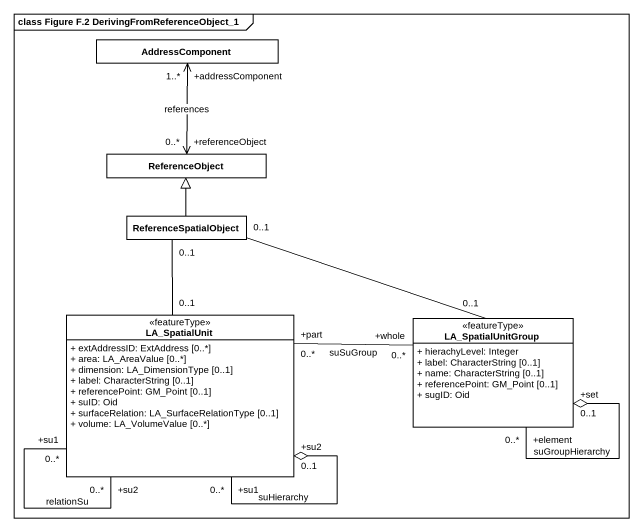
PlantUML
@startuml
mainframe class Figure F.2 DerivingFromReferenceObject_1
hide circle
hide empty members
skinparam classAttributeIconSize 0
class AddressComponent #FFFFFF
class ReferenceObject #FFFFFF
class ReferenceSpatialObject #FFFFFF
class LA_SpatialUnit <<featureType>> #FFFFFF {
  + extAddressID: ExtAddress [0..*]
  + area: LA_AreaValue [0..*]
  + dimension: LA_DimensionType [0..1]
  + label: CharacterString [0..1]
  + referencePoint: GM_Point [0..1]
  + suID: Oid
  + surfaceRelation: LA_SurfaceRelationType [0..1]
  + volume: LA_VolumeValue [0..*]
}
class LA_SpatialUnitGroup <<featureType>> #FFFFFF {
  + hierachyLevel: Integer
  + label: CharacterString [0..1]
  + name: CharacterString [0..1]
  + referencePoint: GM_Point [0..1]
  + sugID: Oid
}
AddressComponent "+addressComponent\n1..*" <--> "+referenceObject\n0..*" ReferenceObject : references
ReferenceSpatialObject -up-|> ReferenceObject
ReferenceSpatialObject "0..1" -- "0..1" LA_SpatialUnit
ReferenceSpatialObject "0..1" -right- "0..1" LA_SpatialUnitGroup
LA_SpatialUnit "+su1\n0..*" -- "+su2\n0..*" LA_SpatialUnit : relationSu
LA_SpatialUnit "+su1\n0..*" --o "+su2\n0..1" LA_SpatialUnit : suHierarchy
LA_SpatialUnitGroup "+whole\n0..*" -left- "+part\n0..*" LA_SpatialUnit : suSuGroup
LA_SpatialUnitGroup "+element\n0..*" --o "+set\n0..1" LA_SpatialUnitGroup : suGroupHierarchy
@enduml
